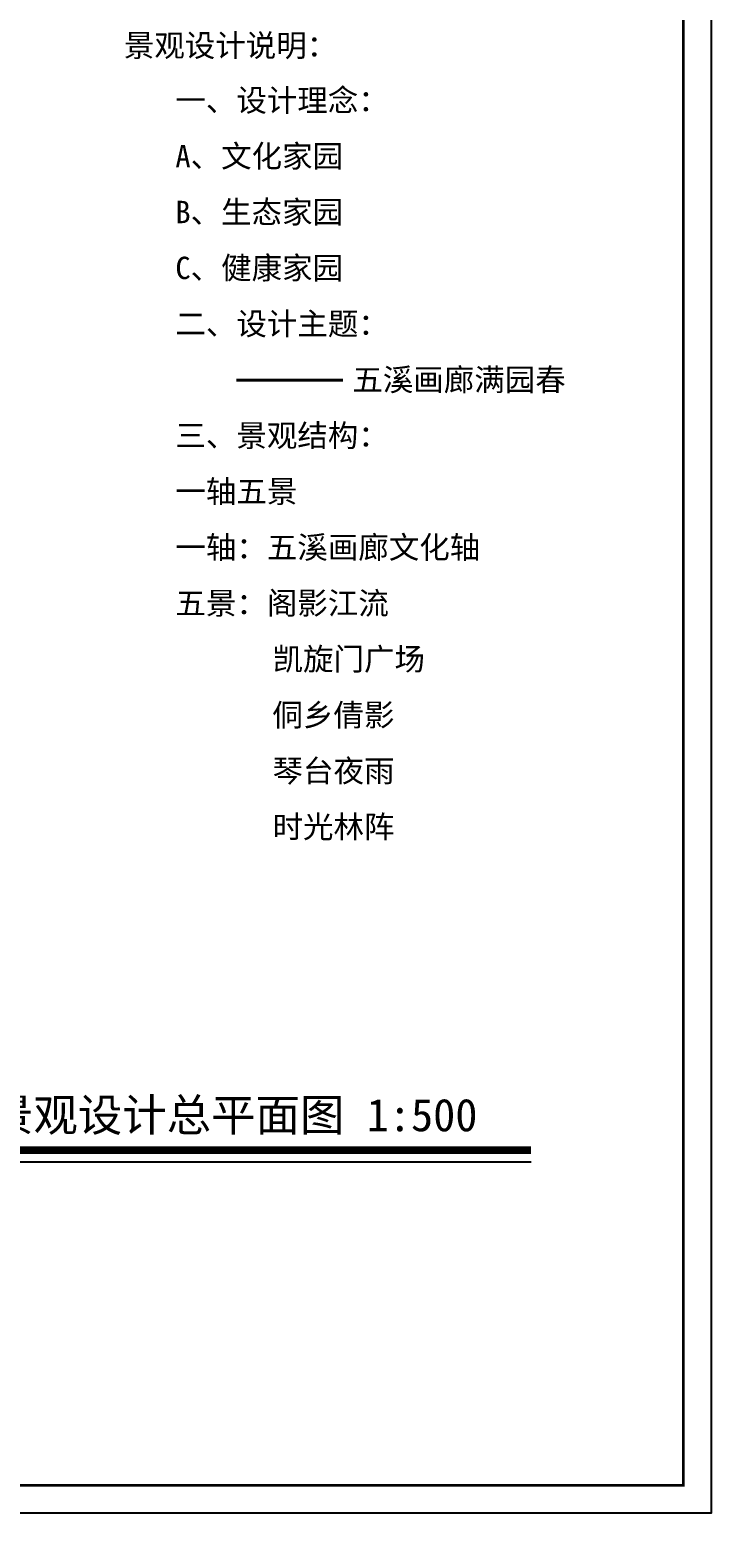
# Model space of a CAD drawing. Extents: x 302512 to 1034855, y -184136 to 410364.
# Drawn here: x 696963 to 818964, y -184136 to 81350 of the extents above; entities that cross this region are included whole.
import ezdxf

# ---------------------------------------------------------------- set-up
doc = ezdxf.new("R2010")
doc.units = 0
doc.header["$MEASUREMENT"] = 0
for name, color, linetype in [('PUB_TEXT', 7, 'Continuous'), ('PUB_TITLE', 4, 'Continuous'), ('WZ', 2, 'Continuous'), ('道路线', 161, 'Continuous')]:
    doc.layers.add(name, color=color, linetype=linetype)
doc.styles.add('-黑体', font='', dxfattribs={"width": 0.8})
doc.styles.get('-黑体').set_extended_font_data('黑体')

msp = doc.modelspace()

# ---------------------------------------------------------------- linework, layer by layer
at = {"layer": 'PUB_TITLE'}
msp.add_lwpolyline([(398464, -184136), (398464, 410364), (818964, 410364), (818964, -184136)], close=True, dxfattribs=at)
msp.add_lwpolyline([(403464, -179136, 500, 500, 0), (813964, -179136, 500, 500, 0), (813964, 397864, 500, 500, 0), (403464, 397864, 500, 500, 0)], format="xyseb", close=True, dxfattribs=at)
at = {"layer": 'WZ'}
msp.add_lwpolyline([(753024, 18624, 500, 500, 0), (733969, 18624, 500, 500, 0)], format="xyseb", dxfattribs=at)
at = {"layer": '道路线'}
msp.add_lwpolyline([(658604, -119149, 1350, 1350, 0), (786693, -119149, 1350, 1350, 0)], format="xyseb", dxfattribs=at)
msp.add_lwpolyline([(658604, -121229), (786693, -121229)], dxfattribs=at)

# ---------------------------------------------------------------- texts
at = {"layer": 'PUB_TEXT', "style": '-黑体'}
msp.add_text('学林雅园景观设计总平面图 1:500', height=5832, dxfattribs=at).set_placement((657847, -115770))
at = {"layer": 'WZ', "style": '-黑体'}
for s, p in [('景观设计说明：', (713813, 76526)), ('一、设计理念：', (723046, 66723)), ('A、文化家园', (723046, 56723)), ('B、生态家园', (723046, 46723)), ('C、健康家园', (723046, 36723)), ('二、设计主题：', (723046, 26723)), ('五溪画廊满园春', (754714, 16723)), ('三、景观结构：', (723046, 6723)), ('一轴五景', (723046, -3277)), ('一轴：五溪画廊文化轴', (723046, -13277)), ('五景：阁影江流', (723046, -23277)), ('凯旋门广场', (740431, -33277)), ('侗乡倩影', (740431, -43277)), ('琴台夜雨', (740431, -53277)), ('时光林阵', (740431, -63277))]:
    msp.add_text(s, height=4000, dxfattribs=at).set_placement(p)

doc.saveas('drawing.dxf')
